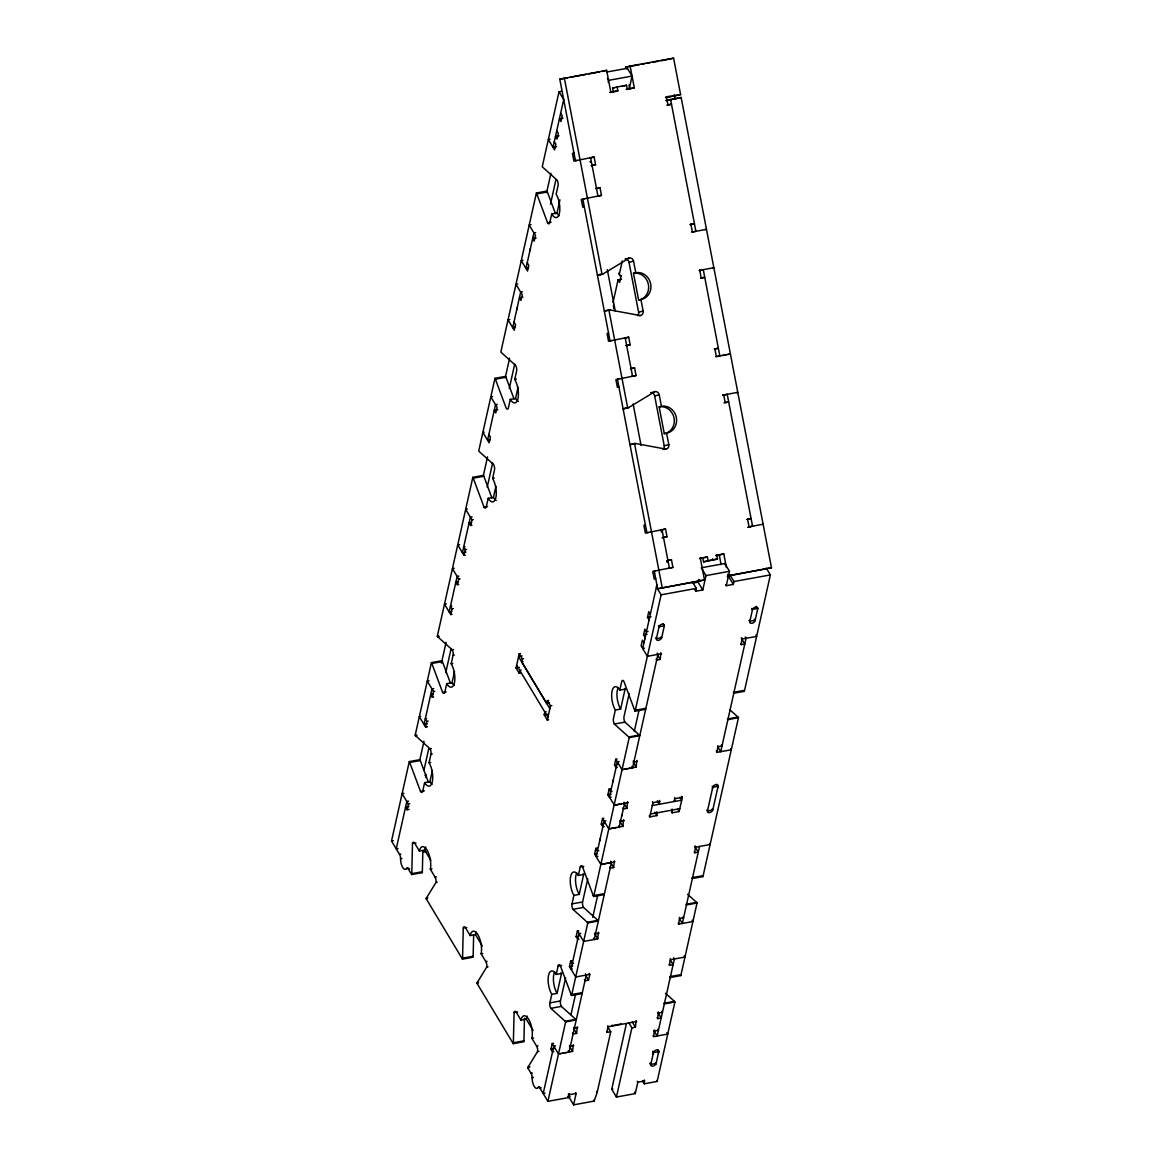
<?xml version="1.0" encoding="UTF-8"?>
<svg xmlns="http://www.w3.org/2000/svg" width="1163" height="1163" viewBox="0 0 1163 1163"><rect width="100%" height="100%" fill="white"/><g stroke="black" fill="none" stroke-linecap="round" stroke-linejoin="round"><path stroke-width="1.5" d="M422.838 850.953L422.358 871.727A3.911 1.556 79.7 0 1 422.242 872.643L411.658 874.576A3.911 1.556 79.7 0 0 411.775 873.646L412.487 843.437L416.005 842.957M473.632 935.503L473.152 956.277A3.911 1.556 79.7 0 1 473.036 957.193L462.452 959.126A3.911 1.556 79.7 0 0 462.569 958.196L463.281 927.987L466.799 927.507M524.469 1018.163L523.946 1040.827A3.911 1.556 79.7 0 1 523.83 1041.743L513.246 1043.676A3.911 1.556 79.7 0 0 513.363 1042.76L514.075 1012.551L516.721 1012.057M599.643 841.082L600.137 838.857M612.872 781.856L613.381 779.632M644.767 639.185L645.145 637.469L643.59 634.867L644.854 629.183L646.424 631.785L648.082 631.494M624.575 688.423A13.68 5.466 79.7 0 1 625.069 689.194L619.792 690.153A13.68 5.466 79.7 0 0 612.087 690.996A13.68 5.466 79.7 0 0 615.343 710.055L613.424 718.589A3.911 1.556 79.7 0 0 614.355 724.04L628.732 736.979A3.911 1.57 79.7 0 1 629.212 737.604L593.682 896.513L604.251 894.594A3.911 1.556 79.7 0 1 603.844 893.722L593.261 895.655L582.474 866.697A3.911 1.556 79.7 0 0 580.264 866.944L578.36 875.463A13.68 5.466 79.7 0 0 570.67 876.306A13.68 5.466 79.7 0 0 573.911 895.365L572.007 903.898A3.911 1.556 79.7 0 0 572.937 909.35L587.315 922.288A3.911 1.556 79.7 0 1 587.78 922.913L571.556 995.499L582.14 993.58A3.911 1.556 79.7 0 1 581.718 992.708L571.135 994.641L560.348 965.683A3.911 1.556 79.7 0 0 558.153 965.93L556.234 974.449A13.68 5.466 79.7 0 0 548.543 975.292A13.68 5.466 79.7 0 0 551.785 994.35L549.881 1002.884A3.911 1.556 79.7 0 0 550.811 1008.336L565.189 1021.274A3.911 1.556 79.7 0 1 565.654 1021.899L547.904 1101.346L568.46 1097.61L568.503 1093.787M621.842 815.903L622.016 815.132M653.141 1053.998L653.461 1052.573A2.937 1.803 -32.6 0 1 656.659 1049.942A2.937 1.803 -32.6 0 1 658.694 1051.614L658.432 1053.038M712.439 788.718L712.774 787.235A2.937 1.861 -29.2 0 1 715.827 784.632A2.937 1.861 -29.2 0 1 718.109 786.261L712.774 809.957A2.937 1.817 -32.8 0 1 709.575 812.588A2.937 1.817 -32.8 0 1 707.526 810.916M717.731 787.744L716.888 784.313M409.681 868.848L408.358 869.081A3.911 1.556 79.7 0 0 406.469 868.528A7.821 3.126 79.7 0 1 402.674 867.409A7.821 3.126 79.7 0 1 400.566 858.701A3.911 1.556 79.7 0 0 399.52 854.354L391.524 841.053L409.289 761.605L419.858 759.672A3.911 1.556 79.7 0 1 420.279 760.544L428.377 782.248M409.289 761.605A3.911 1.556 79.7 0 1 409.71 762.463L420.512 791.422A3.911 1.556 79.7 0 0 422.707 791.174L424.611 782.655A13.68 5.466 79.7 0 0 432.302 781.812A13.68 5.466 79.7 0 0 429.06 762.754L430.964 754.22A3.911 1.556 79.7 0 0 430.034 748.768L415.671 735.83A3.911 1.556 79.7 0 1 415.191 735.205L431.415 662.619L441.984 660.686A3.911 1.556 79.7 0 1 442.405 661.558L450.503 683.263M431.415 662.619A3.911 1.556 79.7 0 1 431.836 663.477L442.638 692.436A3.911 1.556 79.7 0 0 444.833 692.189L446.737 683.67A13.68 5.466 79.7 0 0 454.428 682.826A13.68 5.466 79.7 0 0 451.186 663.768L453.09 655.234A3.911 1.556 79.7 0 0 452.16 649.783L437.797 636.844A3.911 1.556 79.7 0 1 437.317 636.219L472.832 477.31L483.415 475.376A3.911 1.57 79.7 0 1 483.837 476.249L491.92 497.953M514.046 398.982L505.963 377.263A3.911 1.57 79.7 0 0 505.542 376.39L494.958 378.324L478.734 450.91A3.911 1.57 79.7 0 0 479.214 451.535L493.577 464.488A3.911 1.556 79.7 0 1 494.508 469.925L492.603 478.458A13.68 5.466 79.7 0 1 495.86 497.517A13.68 5.466 79.7 0 1 488.155 498.36L486.25 506.879A3.911 1.556 79.7 0 1 484.055 507.126L473.254 478.167A3.911 1.57 79.7 0 0 472.832 477.31M555.478 213.672L547.38 191.953A3.911 1.556 79.7 0 0 546.959 191.081L536.39 193.014L500.86 351.938A3.911 1.57 79.7 0 0 501.34 352.563L515.703 365.502A3.911 1.556 79.7 0 1 516.634 370.939L514.729 379.472A13.68 5.466 79.7 0 1 517.986 398.531A13.68 5.466 79.7 0 1 510.281 399.374L508.376 407.908A3.911 1.556 79.7 0 1 506.181 408.14L495.38 379.182A3.911 1.57 79.7 0 0 494.958 378.324M561.22 91.368L559.01 91.775L542.278 166.629A3.911 1.57 79.7 0 0 542.758 167.254L557.135 180.192A3.911 1.556 79.7 0 1 558.066 185.629L556.147 194.163A13.68 5.466 79.7 0 1 559.403 213.222A13.68 5.466 79.7 0 1 551.698 214.065L549.794 222.598A3.911 1.556 79.7 0 1 547.599 222.831L536.812 193.872A3.911 1.556 79.7 0 0 536.39 193.014M516.692 309.896L517.186 307.672M529.935 250.67L530.43 248.446M409.085 809.419L407.108 809.768L408.373 804.084L402.122 793.675L403.881 793.355M427.562 726.73L425.585 727.093L426.865 721.409L425.295 718.807L426.617 718.56M433.581 697L432.258 697.248L433.537 691.549L427.272 681.14L429.031 680.82M452.058 614.326L450.735 614.558L452.014 608.874L450.444 606.272L451.767 606.025M458.731 584.466L457.408 584.713L458.687 579.029L452.436 568.605L454.195 568.285M465.302 555.085L463.979 555.332L465.244 549.648L463.688 547.046L465.011 546.799M471.974 525.24L470.652 525.487L471.916 519.788L465.665 509.379L467.424 509.06M419.988 759.134L423.972 741.267M441.431 663.172L446.069 642.441M483.299 475.871L487.544 456.87M505.28 377.553L509.612 358.16M546.581 192.753L550.928 173.316M424.015 769.921L428.667 749.088M445.734 672.708L451.142 648.532M487.224 487.137L492.632 462.947M509.292 388.413L514.686 364.237M550.492 204.092L556.016 179.364M425.731 777.364L425.614 774.253M432.069 784.342A13.68 5.466 79.7 0 1 429.903 781.681L432.403 770.488M454.195 685.356A13.68 5.466 79.7 0 1 452.029 682.696L454.529 671.502M496.208 500.468A13.68 5.466 79.7 0 1 493.446 497.386L495.947 486.192M518.335 401.482A13.68 5.466 79.7 0 1 515.572 398.415L518.073 387.221M559.156 215.751A13.68 5.466 79.7 0 1 556.99 213.105L559.955 199.832M608.176 82.151L608.569 80.363L607.406 78.415M627.177 69.169L627.38 68.268L606.824 72.019M629.256 88.65L632.061 76.075L627.38 68.268M520.486 672.955L519.163 673.203L516.038 667.984L519.207 653.78L520.53 653.533M519.163 673.203L519.803 670.353L521.126 670.106M549.372 702.99L546.726 703.47L521.707 661.82L522.347 658.985L519.207 653.78M613.017 302.482L618.076 279.832L621.609 279.193M622.321 260.817L619.356 274.148A2.937 1.846 -31 0 0 621.522 275.791M613.759 308.733L613.453 305.302M548.631 719.81L547.308 720.042L544.182 714.838L544.822 712.003L546.145 711.756M546.726 703.47L547.366 700.635L548.674 700.388M547.308 720.042L550.492 705.839L547.366 700.635M619.792 690.153L621.696 681.634A3.911 1.556 79.7 0 1 623.891 681.387L634.678 710.346A3.911 1.57 79.7 0 0 635.1 711.204L645.683 709.285A3.911 1.57 79.7 0 1 645.261 708.412L634.678 710.346M551.785 994.35L557.077 993.391L561.525 973.489A13.68 5.466 79.7 0 0 561.031 972.719M573.911 895.365L579.203 894.405L583.652 874.503A13.68 5.466 79.7 0 0 583.157 873.733M615.343 710.055L620.62 709.096L625.069 689.194M565.654 1021.899L576.237 1019.966A3.911 1.556 79.7 0 0 575.758 1019.34L561.38 1006.402A3.911 1.556 79.7 0 1 560.464 1000.95L565.625 977.85M587.78 922.913L598.364 920.98A3.911 1.556 79.7 0 0 597.884 920.355L583.506 907.416A3.911 1.556 79.7 0 1 582.59 901.965L587.751 878.879M629.168 693.57L624.008 716.67A3.911 1.556 79.7 0 0 624.938 722.107L639.301 735.045A3.911 1.57 79.7 0 1 639.781 735.67L629.212 737.604M553.85 1051.599L552.527 1051.846L550.971 1049.244L552.236 1043.56L553.559 1043.313M589.219 973.431L589.801 974.405L575.7 976.978L569.448 966.569L570.713 960.871L572.036 960.638M579 939.079L577.677 939.311L576.121 936.709L577.386 931.025L578.709 930.778M601.736 864.283L600.849 864.443L594.598 854.035L595.878 848.35L597.186 848.103M604.164 826.544L602.841 826.777L601.271 824.174L602.55 818.49L603.859 818.258M614.529 805.13L607.842 794.809L609.107 789.11L610.43 788.877M617.393 767.318L616.07 767.551L614.515 764.949L615.779 759.265L617.102 759.017M649.07 619.952L647.5 617.335L648.78 611.651L650.335 614.253M656.906 584.873L642.688 648.503L644.447 648.184M635.1 711.204L661.122 594.816L656.426 587.01M571.004 1014.587L575.656 993.754M592.723 917.374L597.753 894.929M634.3 731.396L639.01 710.288M568.184 1052.21L569.07 1052.05L586.268 975.045L585.498 973.751M610.648 861.216L611.433 862.51L594.22 939.515L583.637 941.434L577.386 931.025M619.152 827.024L624.662 803.284L624.08 802.31M631.727 767.914L632.614 767.754L657.953 654.376L657.168 653.083M552.236 1043.56L558.487 1053.969L572.589 1051.396L573.272 1044.737M572.501 1033.064L573.083 1034.038L576.615 1033.398L577.299 1026.74M584.422 979.755L585.004 980.729L588.522 980.089L589.801 974.405M593.435 938.207L594.22 939.515L597.738 938.875L598.422 932.203M609.572 867.22L610.153 868.194L613.686 867.554L614.369 860.896M602.55 818.49L608.801 828.899L622.903 826.341L623.586 819.668M622.816 807.994L623.397 808.968L626.915 808.329L627.598 801.67M615.779 759.265L622.031 769.673L636.132 767.115L636.815 760.442M656.092 659.087L656.673 660.075L660.206 659.421L660.889 652.763M607.813 1026.842L610.749 1031.726L597.186 1092.377L594.162 1101.099L573.606 1104.85L568.911 1097.043L569.623 1093.845M573.606 1104.85L576.136 1093.482L575.554 1092.508M701.594 568.271L705.985 575.598L702.786 589.961L695.736 591.24L696.361 588.391L692.552 582.052M702.786 589.961L698.091 582.14L698.687 579.45M656.877 811.789L656.819 815.612L649.768 816.891L652.952 802.674L652.37 801.7M610.749 1031.726L607.217 1032.366L607.9 1025.708M659.421 800.42L659.363 804.244L657.313 800.813M724.593 564.404L724.796 563.503L701.304 567.791M681.736 796.35L682.318 797.324L679.148 811.541L672.098 812.821L672.141 809.012M674.685 797.629L674.642 801.452L674.046 800.478M637.237 1081.256L637.818 1082.244L635.274 1093.613L616.434 1097.043L611.738 1089.237L626.348 1023.847M730.146 575.205L733.955 581.544L733.33 584.393L726.279 585.672L729.492 571.309L724.796 563.503M733.33 584.393L728.634 576.586L728.954 575.162M616.434 1097.043L631.887 1027.874L628.66 1022.495M631.887 1027.874L635.42 1027.22L636.103 1020.562M666.864 1032.599L667.751 1034.052L653.65 1036.626L654.333 1029.967M657.967 1012.61L661.195 1017.988L657.677 1018.628L658.36 1011.955M670.47 960.289L673.115 964.679L669.583 965.319L670.266 958.661M692.116 920.224L692.901 921.532L678.799 924.091L679.483 917.433M694.747 846.286L698.265 852.145L694.747 852.784L695.43 846.126M730.713 748.798L731.294 749.772L717.193 752.33L717.876 745.672M741.267 638.153L744.785 644.011L741.267 644.651L741.95 637.993M665.454 993.275L674.438 1001.358A3.911 1.556 79.7 0 1 674.918 1001.983L657.153 1081.445L644.229 1083.8L644.287 1079.976M657.575 1049.651L658.752 1051.614L656.019 1063.796A2.181 1.367 -31 0 1 655.525 1064.712L653.969 1065.773A3.547 2.239 -31 0 1 651.818 1066.093L650.858 1065.555A2.181 1.367 -31 0 1 650.742 1064.77L653.461 1052.573L652.69 1051.265M709.517 843.553L710.113 844.527L699.53 846.46L682.332 923.451L679.585 918.901M712.178 808.983L712.774 809.957L707.482 810.916L712.774 787.235L712.192 786.261M752.534 609.383L757.811 608.423L755.078 620.649A2.937 1.846 -31 0 1 751.967 623.266A2.937 1.846 -31 0 1 749.801 621.609L752.534 609.383L751.938 608.409M680.82 975.597A3.911 1.556 79.7 0 1 680.399 974.725L669.815 976.658A3.911 1.556 79.7 0 0 670.237 977.516L680.82 975.597L697.044 902.997A3.911 1.556 79.7 0 0 696.564 902.372L687.58 894.289M702.946 876.611A3.911 1.556 79.7 0 1 702.525 875.739L691.941 877.672A3.911 1.556 79.7 0 0 692.363 878.53L702.946 876.611L738.461 717.687A3.911 1.57 79.7 0 0 737.982 717.062L729.899 709.793M744.364 691.302A3.911 1.556 79.7 0 1 743.942 690.429L733.373 692.363A3.911 1.556 79.7 0 0 733.795 693.221L744.364 691.302L770.371 574.915L766.272 568.082M462.452 959.126L426.181 898.737A3.911 1.556 79.7 0 1 426.428 898.025L435.951 882.484A3.911 1.556 79.7 0 0 435.02 877.033L430.325 869.226A13.68 5.466 79.7 0 0 427.083 850.168A13.68 5.466 79.7 0 0 419.378 851.011L414.682 843.204A3.911 1.556 79.7 0 0 412.487 843.437M513.246 1043.676L476.975 983.287A3.911 1.556 79.7 0 1 477.223 982.59L486.745 967.035A3.911 1.556 79.7 0 0 485.814 961.597L481.119 953.776A13.68 5.466 79.7 0 0 477.877 934.718A13.68 5.466 79.7 0 0 470.172 935.561L465.476 927.754A3.911 1.556 79.7 0 0 463.281 927.987M541.231 1087.812L539.908 1088.059A3.911 1.556 79.7 0 0 538.018 1087.492A7.821 3.126 79.7 0 1 534.21 1086.373A7.821 3.126 79.7 0 1 532.116 1077.679A3.911 1.556 79.7 0 0 531.069 1073.333L527.769 1067.838A3.911 1.556 79.7 0 1 528.017 1067.14L537.539 1051.585A3.911 1.556 79.7 0 0 536.608 1046.148L531.913 1038.326A13.68 5.466 79.7 0 0 528.671 1019.268A13.68 5.466 79.7 0 0 520.966 1020.111L516.27 1012.304A3.911 1.556 79.7 0 0 514.075 1012.551M639.505 315.769L640.348 315.566A3.911 3.576 76.3 0 0 643.139 311.088L640.929 299.574A13.68 12.531 76.3 0 0 650.684 283.888A13.68 12.531 76.3 0 0 635.768 272.709L633.559 261.21A3.911 3.576 76.3 0 0 629.299 258.012L603.016 273.988A3.911 3.591 76.3 0 1 602.041 274.323L597.477 275.442A3.911 3.591 76.3 0 0 598.451 275.093L600.093 274.105M625.752 407.69L624.109 408.678A3.911 3.591 76.3 0 1 623.135 409.027L628.674 407.573L654.958 391.597A3.911 3.576 76.3 0 1 659.217 394.795L661.427 406.294A13.68 12.531 76.3 0 1 676.343 417.473A13.68 12.531 76.3 0 1 666.588 433.159L668.798 444.659A3.911 3.576 76.3 0 1 666.006 449.136L664.582 449.485M576.761 160.436L575.438 160.683L559.781 79.171L606.635 70.347L610.808 92.095L609.95 92.313M602.085 71.466L606.635 70.347M625.839 68.544L625.578 67.192L630.128 66.073L673.595 58.15L680.602 94.596L665.469 97.634M670.47 58.92L660.889 60.752M671.313 58.702L673.595 58.15M610.226 92.488L613.308 91.921L612.567 88.097L617.117 86.978L626.523 85.262L627.264 89.1L626.406 89.304M621.972 86.382L626.523 85.262M613.308 91.921L617.858 90.816L617.117 86.978M630.128 66.073L634.3 87.821L629.75 88.926L628.965 84.855M665.934 97.299L680.602 94.596M665.832 100.556L681.155 97.474L771.476 567.762L728.881 575.816M666.268 100.556L677.447 98.375M677.738 98.303L681.155 97.474M667.126 105.048L671.502 104.205L667.228 105.237M573.97 153.007L572.443 153.385L573.926 161.061L594.089 157.005L595.572 164.681L591.298 165.713M589.815 157.834L590.571 157.645L597.942 196.009L597.171 196.198M590.106 157.979L594.089 157.005M591.473 165.451L595.572 164.681M595.892 188.479L599.992 187.694L601.46 195.369L598.901 195.995M596.008 188.668L599.992 187.694M584.277 206.723L582.765 207.087L581.296 199.425L601.46 195.369M690.342 224.386L694.427 223.601L690.153 224.648M691.52 232.12L706.479 229.344L705.33 229.62M692.872 232.019L695.896 231.277L670.571 99.393M626.174 258.782L625.025 259.058A3.911 3.576 76.3 0 1 629.009 262.315L638.589 312.193A3.911 3.576 76.3 0 1 637.6 315.696M627.308 258.491L629.299 258.012M629.009 262.315L633.559 261.21M598.451 275.093L603.016 273.988M640.929 299.574L638.647 300.127L633.486 273.276L635.768 272.709M699.181 270.427L713.849 267.708L713.079 267.897M699.472 270.572L703.266 269.642L719.839 355.907L717.556 356.459M700.649 278.088L704.749 277.317L700.751 278.291M609.921 309.925A3.911 3.591 76.3 0 0 608.874 309.94L604.324 311.059A3.911 3.591 76.3 0 1 605.356 311.03L609.921 309.925L640.348 315.566M638.589 312.193L643.139 311.088M608.569 333.185L607.057 333.563L608.525 341.224L628.703 337.183L630.172 344.844L626.188 345.818M624.415 338.011L625.171 337.822L632.541 376.187L631.785 376.376M624.996 338.084L628.703 337.183M626.072 345.629L630.172 344.844M630.491 368.656L634.591 367.871L636.059 375.547L633.224 376.245M630.884 368.773L634.591 367.871M714.271 349.016L718.371 348.231L714.664 349.133M715.739 356.692L730.408 353.974L729.652 354.163M618.89 386.901L617.364 387.264L615.896 379.603L636.059 375.547M651.251 392.498L650.684 392.643A3.911 3.576 76.3 0 1 654.653 395.9L664.233 445.778A3.911 3.576 76.3 0 1 662.983 449.529M652.966 392.076L654.958 391.597M654.653 395.9L659.217 394.795M666.588 433.159L664.306 433.712L659.145 406.861L661.427 406.294M722.834 395.115L737.778 392.338L736.644 392.629M724.011 402.863L728.678 401.947L725.16 402.587L723.677 394.911M635.565 443.51A3.911 3.591 76.3 0 0 634.533 443.525L629.983 444.644A3.911 3.591 76.3 0 1 631.015 444.615L635.565 443.51L666.006 449.136M664.233 445.778L668.798 444.659M645.407 525.022L643.895 525.385L645.363 533.061L665.541 529.005L667.01 536.681L662.241 537.829M661.253 529.834L662.009 529.645L669.379 568.024L668.623 568.198M661.267 530.052L665.541 529.005M662.343 537.597L667.01 536.681M746.98 519.309L751.065 518.538L747.373 519.439M748.449 526.984L763.102 524.222M748.26 527.188L752.534 526.141L727.209 394.272L722.645 395.376L724.418 395.057M667.053 560.551L671.429 559.708L672.912 567.37L669.772 568.14M666.879 560.813L671.429 559.708M699.472 558.414L707.38 556.917L708.107 560.755L703.557 561.86L702.815 558.036L707.38 556.917M715.914 555.42L723.822 553.922L726.439 567.529M715.739 555.667L723.822 553.922M703.557 561.86L717.513 559.04L716.771 555.202M655.728 578.738L654.202 579.101L652.734 571.426L672.912 567.37M655.569 570.815L654.26 571.062L657.662 588.783L704.502 579.974L700.33 558.196M657.662 588.783L704.502 579.974M727.427 575.83L771.476 567.762M624.444 803.328L628.194 802.644M528.613 267.955L525.967 268.435L533.904 232.905L535.663 232.585M458.6 544.764L459.487 544.604M623.804 769.354L625.563 769.034M626.45 768.874L628.209 768.554M629.081 768.394L630.855 768.074M614.98 805.058L615.852 804.898M616.303 804.811L617.175 804.651M617.626 804.578L618.498 804.418M618.934 804.331L619.821 804.171M620.257 804.084L621.58 803.851M609.674 828.739L610.56 828.579M610.997 828.507L611.883 828.347M612.32 828.26L613.206 828.1M613.642 828.027L614.529 827.867M614.965 827.78L616.288 827.547M602.623 864.124L604.382 863.804M605.254 863.644L607.028 863.324M607.9 863.164L609.659 862.83M610.546 862.67L614.951 861.87M559.781 79.171L567.718 77.732M570.364 77.252L586.225 74.359M588.856 73.88L599.439 71.946M625.578 67.192L639.156 64.706M641.874 64.212L644.593 63.718M647.311 63.224L650.03 62.729M652.748 62.235L658.171 61.246M608.569 80.363L632.061 76.075M612.567 88.097L614.326 87.763M627.264 89.1L634.3 87.821M610.808 92.095L617.858 90.816M626.232 89.566L628.427 89.173M666.195 96.878L669.714 96.238M562.907 118.263L559.388 118.902L560.959 121.504L562.223 115.82L560.653 113.218M558.996 135.795L555.463 136.434L557.033 139.037L558.298 133.352L556.743 130.75M550.099 139.211L548.34 139.531L554.591 149.94L555.87 144.256L554.3 141.653M556.554 146.698L553.036 147.338L563.706 99.582L559.01 91.775M536.812 193.872L547.38 191.953M584.131 198.815L582.808 199.047L610.037 340.861L611.36 340.614M551.698 214.065L556.99 213.105M530.982 224.764L529.209 225.084L535.474 235.508L534.195 241.192L532.639 238.589L536.158 237.95M547.599 222.831L551.117 222.191M523.03 260.308L521.271 260.628L527.522 271.037L528.802 265.353L527.232 262.751M517.739 284.005L515.979 284.324L522.231 294.733L520.966 300.417L519.396 297.815L522.914 297.176M522.434 291.811L520.661 292.131L512.723 327.661L515.369 327.181M699.603 270.586L700.475 270.427M509.801 319.534L508.027 319.854L514.293 330.263L515.558 324.579L513.988 321.977M495.38 379.182L505.963 377.263M514.729 379.472L516.387 379.167M492.589 396.525L490.815 396.845L497.081 407.268L495.801 412.952L494.246 410.35L497.764 409.71M722.485 355.427L723.357 355.267M725.131 354.948L726.003 354.773M727.762 354.453L728.649 354.293M618.731 378.978L617.408 379.225L646.89 532.698L648.213 532.45M510.281 399.374L515.572 398.415M497.27 404.346L495.511 404.666L487.573 440.196L490.219 439.716M484.201 432.142L482.878 432.389L489.129 442.798L490.408 437.114L488.838 434.511M473.254 478.167L483.837 476.249M492.603 478.458L494.26 478.153M488.155 498.36L493.446 497.386M484.055 507.126L487.573 506.486M472.12 516.866L470.361 517.186L462.409 552.73L465.941 552.091M471.916 519.788L473.239 519.556M471.727 522.391L469.082 522.885L470.652 525.487M463.979 555.332L457.728 544.924L459.051 544.677M465.244 549.648L466.567 549.401M458.876 576.107L457.117 576.426L449.18 611.956L451.826 611.476M458.687 579.029L460.01 578.781M747.983 527.319L749.757 526.999M458.498 581.631L455.852 582.111L457.408 584.713M446.243 603.83L444.484 604.149L450.735 614.558M699.733 558.589L702.815 558.036M708.107 560.755L717.513 559.04M452.014 608.874L453.337 608.627M705.985 575.598L729.492 571.309M692.363 583.186L698.091 582.14M727.311 576.819L728.634 576.586M661.122 594.816L696.361 588.391M733.955 581.544L770.371 574.915M437.317 636.219L438.64 635.987M437.797 636.844L439.105 636.612M452.16 649.783L453.483 649.55M647.5 617.335L651.033 616.695M453.09 655.234L454.413 655.002M431.836 663.477L442.405 661.558M451.186 663.768L452.843 663.462M522.071 655.976L518.553 656.63L549.823 708.689M643.59 634.867L647.108 634.228M522.347 658.985L523.655 658.738M521.707 661.82L523.03 661.587M755.165 620.272L749.888 621.231L749.292 620.257M516.038 667.984L519.338 667.388M446.737 683.67L452.029 682.696M433.726 688.627L431.967 688.947L424.03 724.491L427.33 723.895M433.537 691.549L434.846 691.316M433.334 694.151L430.703 694.645L432.258 697.248M442.638 692.436L446.156 691.956M661.471 653.737L647.384 656.31L641.118 645.901L642.398 640.217L643.953 642.819M742.532 638.967L756.633 636.394L755.848 635.1M420.657 716.437L419.334 716.684L425.585 727.093M426.865 721.409L428.173 721.162M550.492 705.839L551.814 705.592M415.191 735.205L416.514 734.972M415.671 735.83L416.979 735.598M544.182 714.838L547.482 714.242M430.034 748.768L431.357 748.536M430.964 754.22L432.287 753.973M614.355 724.04L624.938 722.107M409.71 762.463L420.279 760.544M429.06 762.754L430.717 762.448M628.732 736.979L639.301 735.045M737.982 717.062L727.413 718.996A3.911 1.57 79.7 0 1 727.893 719.621L738.461 717.687M425.106 775.43L426.21 775.227M424.611 782.655L429.903 781.681M420.512 791.422L423.812 790.811M422.707 791.174L424.03 790.942M619.109 761.547L617.349 761.867L609.397 797.411L611.171 797.091M408.576 801.162L406.817 801.481L396.22 848.874L398.037 848.539M614.515 764.949L617.815 764.353M637.411 761.416L633.879 762.07L633.297 761.082M718.472 746.646L721.99 746.006L721.409 745.032M408.373 804.084L409.696 803.851M408.853 806.57L405.538 807.166L407.108 809.768M612 791.48L610.677 791.712L609.107 789.11M607.842 794.809L611.142 794.198M391.524 841.053L393.356 840.733M614.093 805.218L624.662 803.284M712.774 787.235L718.065 786.261M652.952 802.674L660.003 801.394M675.267 798.603L682.318 797.324M652.312 805.523L681.692 800.173L679.904 797.193M399.52 854.354L400.842 854.122M419.378 851.011L424.669 850.051A13.68 5.466 79.7 0 1 425.862 847.027M423.201 852.13L425.774 851.665M605.865 820.773L604.106 821.093L596.168 856.637L597.927 856.317M400.566 858.701L401.889 858.468M650.408 814.056L679.774 808.692M601.271 824.174L603.917 823.695M624.168 820.656L620.649 821.296L620.053 820.322M406.469 868.528L408.446 868.165M430.325 869.226L431.982 868.935M411.775 873.646L422.358 871.727M435.02 877.033L436.343 876.8M598.756 850.705L597.433 850.953L595.878 848.35M435.951 882.484L437.259 882.237M594.598 854.035L597.244 853.555M580.264 866.944L582.91 866.464M582.474 866.697L583.797 866.464M600.849 864.443L611.433 862.51M696.012 847.1L699.53 846.46M426.428 898.025L427.751 897.792M426.181 898.737L427.504 898.49M578.36 875.463L583.652 874.503M572.007 903.898L582.59 901.965M572.937 909.35L583.506 907.416M470.172 935.561L475.463 934.601A13.68 5.466 79.7 0 1 476.278 932.217M587.315 922.288L597.884 920.355M696.564 902.372L685.996 904.305A3.911 1.556 79.7 0 1 686.461 904.93L697.044 902.997M580.715 933.308L578.956 933.627L571.004 969.172L572.327 968.924M481.119 953.776L482.776 953.486M576.121 936.709L578.767 936.23M599.018 933.177L595.485 933.831L594.904 932.842M680.079 918.407L683.597 917.767L683.015 916.793M462.569 958.196L473.152 956.277M485.814 961.597L487.137 961.35M486.745 967.035L488.053 966.802M558.153 965.93L561.671 965.45M573.606 963.24L572.283 963.473L570.713 960.871M477.223 982.59L478.545 982.342M476.975 983.287L478.298 983.04M569.448 966.569L572.748 965.959M556.234 974.449L561.525 973.489M670.862 959.635L684.949 957.062L684.178 955.768M549.881 1002.884L560.464 1000.95M516.27 1012.304L517.593 1012.057M550.811 1008.336L561.38 1006.402M520.966 1020.111L526.258 1019.151A13.68 5.466 79.7 0 1 527.45 1016.128M565.189 1021.274L575.758 1019.34M674.438 1001.358L663.869 1003.291A3.911 1.556 79.7 0 1 664.349 1003.916L674.918 1001.983M577.88 1027.714L574.362 1028.354L573.766 1027.38M658.941 1012.944L662.474 1012.29L661.878 1011.316M531.913 1038.326L533.57 1038.036M513.363 1042.76L523.946 1040.827M614.573 1025.214L611.927 1025.693A3.911 1.556 79.7 0 0 612.014 1025.199M615.896 1024.966L621.187 1024.007M608.496 1026.682L636.684 1021.536M536.608 1046.148L537.931 1045.9M555.565 1045.842L553.806 1046.162L543.208 1093.54L545.025 1093.205M537.539 1051.585L538.847 1051.352M550.971 1049.244L554.271 1048.648M573.853 1045.711L570.335 1046.351L569.754 1045.377M654.914 1030.941L658.447 1030.302L657.851 1029.328M560.246 1053.649L561.133 1053.489M562.892 1053.169L563.779 1053.009M565.538 1052.689L566.425 1052.53M528.017 1067.14L529.994 1066.776M527.769 1067.838L529.092 1067.605M531.069 1073.333L532.392 1073.086M653.461 1052.573L658.752 1051.614M532.116 1077.679L533.439 1077.432M656.106 1063.447L650.815 1064.421L650.03 1063.113M538.018 1087.492L539.995 1087.129M569.1 1094.761L576.136 1093.482M637.818 1082.244L644.869 1080.95M568.911 1097.043L570.19 1096.811M611.738 1089.237L612.916 1089.019M622.031 769.673L622.917 769.513M618.76 273.174L620.911 276.75L619.646 282.435L618.076 279.832M756.27 606.359L757.724 608.801A2.937 1.846 -31 0 0 755.557 607.159A2.937 1.846 -31 0 0 752.446 609.775L751.85 608.787M754.206 619.181L755.078 620.649M749.205 620.635L749.801 621.609M725.683 584.698L726.279 585.672M745.279 637.019L746.065 638.327L720.726 751.691L718.036 747.228M740.686 643.677L741.267 644.651M694.849 589.772L695.736 591.24M663.157 623.877L664.335 625.825L661.689 637.673A2.937 1.846 -31 0 1 658.563 640.29A2.937 1.846 -31 0 1 656.397 638.632L655.816 637.658M658.462 625.81L659.043 626.784L656.397 638.632L661.689 637.673L661.107 636.699M716.321 750.876L717.193 752.33M657.56 655.031L660.206 659.421M706.9 809.942L707.482 810.916M677.68 809.099L679.148 811.541M671.502 811.847L672.098 812.821M694.151 851.81L694.747 852.784M633.21 762.23L636.132 767.115M631.829 766.446L632.614 767.754M654.769 812.196L656.819 815.612M649.187 815.917L649.768 816.891M623.993 803.444L626.915 808.329M619.966 821.456L622.903 826.341M678.218 923.117L678.799 924.091M618.789 826.006L619.37 826.98M516.648 665.149L547.918 717.208M673.595 957.687L674.38 958.995L657.168 1035.986L654.042 1030.781M611.04 863.164L613.686 867.554M669.001 964.345L669.583 965.319M657.08 1017.654L657.677 1018.628M594.816 933.991L597.738 938.875M653.068 1035.651L653.65 1036.626M632.192 1021.855L635.42 1027.22M655.438 1062.822L656.019 1063.796M650.146 1063.796L650.742 1064.77M656.572 1080.471L657.153 1081.445M585.6 975.205L588.522 980.089M642.47 1080.863L644.229 1083.8M606.635 1031.392L607.217 1032.366M634.402 1092.144L635.274 1093.613M573.97 1029.008L576.615 1033.398M569.361 1046.031L572.589 1051.396M596.604 1091.388L597.186 1092.377M568.285 1050.741L569.07 1052.05M593.566 1100.125L594.162 1101.099M424.669 850.051L430.819 860.3M475.463 934.601L482.296 945.984M526.258 1019.151L533.09 1030.534M567.878 1096.636L568.46 1097.61M421.617 871.61L422.242 872.643M408.358 869.081L411.658 874.576M539.908 1088.059L547.904 1101.346M674.249 94.639L675.078 98.957M666.501 97.169L667.969 104.844M690.909 224.241L692.378 231.917M699.748 270.281L701.216 277.957M714.838 348.871L716.321 356.547M747.547 519.178L749.016 526.854M727.747 574.333L728.009 575.685M719.272 555.027L721.089 564.549M712.672 558.72L712.948 560.144M699.69 579.726L699.952 581.078M590.179 161.468L590.368 162.427M661.166 531.084L661.354 532.043M666.966 561.293L667.155 562.252M607.304 269.612L615.198 310.71M633.108 403.968L641.06 445.4M564.346 78.066L602.041 274.323M608.874 309.94L627.686 407.908A3.911 3.591 76.3 0 0 628.674 407.573M634.533 443.525L662.212 587.678M620.62 709.096A13.68 5.466 79.7 0 1 618.193 687.653M571.556 995.499A3.911 1.556 79.7 0 1 571.135 994.641M593.682 896.513A3.911 1.556 79.7 0 1 593.261 895.655M557.077 993.391A13.68 5.466 79.7 0 1 554.649 971.948M579.203 894.405A13.68 5.466 79.7 0 1 576.775 872.962M633.486 273.276A13.68 12.531 76.3 0 1 648.402 284.455A13.68 12.531 76.3 0 1 638.647 300.127M659.145 406.861A13.68 12.531 76.3 0 1 674.06 418.04A13.68 12.531 76.3 0 1 664.306 433.712M664.335 625.825L659.043 626.784A2.937 1.846 -31 0 1 662.169 624.182A2.937 1.846 -31 0 1 664.335 625.825"/></g></svg>
